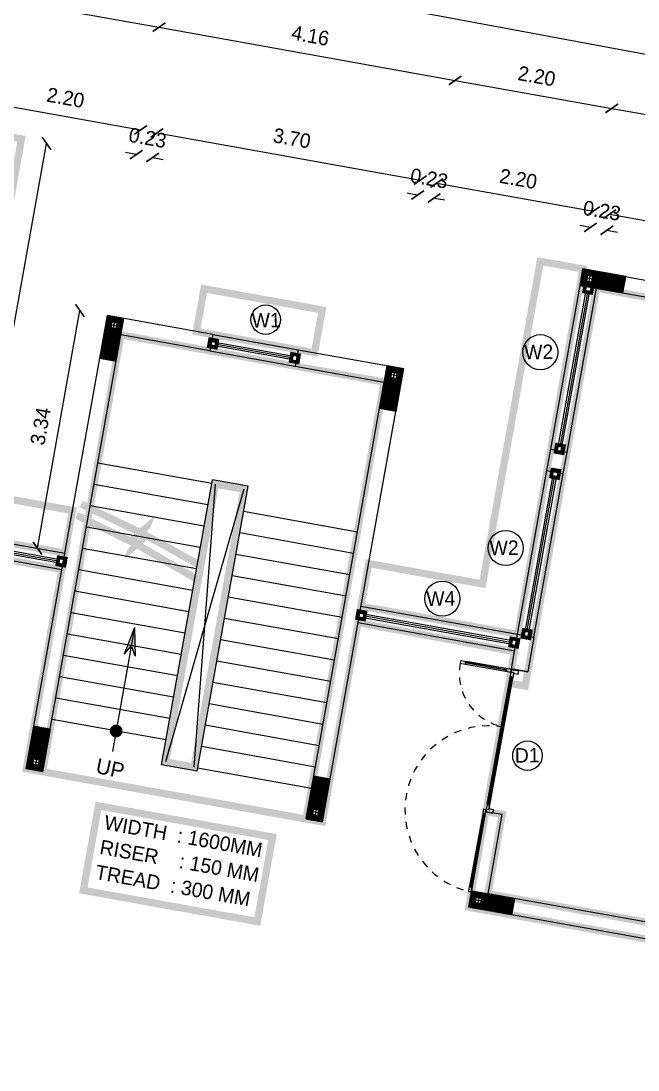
# Model space of a CAD drawing. Header units: metres. Extents: x 6101839 to 6102590, y -6659932 to -6659648.
# Drawn here: x 6102095.96 to 6102104.49, y -6659675.19 to -6659660.7 of the extents above; entities that cross this region are included whole.
import ezdxf

# ---------------------------------------------------------------- set-up
doc = ezdxf.new("R2010")
doc.units = ezdxf.units.M
doc.header["$LTSCALE"] = 500
doc.header["$MEASUREMENT"] = 0
doc.linetypes.add('DASHED2', pattern=[0.375, 0.25, -0.125])
doc.linetypes.add('HIDDEN', pattern=[0.375, 0.25, -0.125])
doc.layers.get('0').update_dxf_attribs({"linetype": 'CONTINUOUS'})
doc.layers.get('Defpoints').update_dxf_attribs({"linetype": 'CONTINUOUS'})
for name, color, linetype in [('above', 250, 'DASHED2'), ('Bldg', 44, 'CONTINUOUS'), ('BLK_1_FLR_0_CARPET_AREA', 10, 'CONTINUOUS'), ('BLK_1_FLR_0_CHAJJA', 6, 'CONTINUOUS'), ('COL', 2, 'CONTINUOUS'), ('DIM', 205, 'CONTINUOUS'), ('DOOR', 252, 'CONTINUOUS'), ('DOORTEXT', 13, 'CONTINUOUS'), ('ED', 30, 'CONTINUOUS'), ('FURN1', 252, 'CONTINUOUS'), ('FURNITURE', 252, 'CONTINUOUS'), ('FURNITURES', 252, 'CONTINUOUS'), ('HATCH', 15, 'CONTINUOUS'), ('norms', 4, 'CONTINUOUS'), ('railing', 14, 'CONTINUOUS'), ('STEPS', 233, 'CONTINUOUS'), ('T E X T', 7, 'CONTINUOUS'), ('TEXT', 4, 'CONTINUOUS'), ('W-SCH', 205, 'CONTINUOUS'), ('wall', 125, 'CONTINUOUS'), ('wall1', 125, 'CONTINUOUS'), ('WIN', 252, 'CONTINUOUS'), ('WINDOWS', 252, 'CONTINUOUS')]:
    doc.layers.add(name, color=color, linetype=linetype)
doc.styles.add('GD', font='GOTHIC.TTF')
doc.styles.add('RM', font='GOTHIC.TTF')
doc.styles.add('USA TEXT', font='GOTHIC.TTF')
doc.dimstyles.new('1-100-ED', dxfattribs={"dimtxt": 0.2, "dimasz": 0.15, "dimexe": 0.18, "dimexo": 0.0625, "dimgap": 0.15, "dimtad": 1, "dimzin": 0, "dimdsep": 46, "dimtxsty": 'USA TEXT', "dimblk": 'ARCHTICK', "dimcen": 0.1, "dimse1": 1, "dimse2": 1, "dimclrd": 256, "dimclrt": 256, "dimadec": 0, "dimazin": 0, "dimtfac": 1, "dimtofl": 0, "dimtmove": 0, "dimatfit": 3, "dimldrblk": 'ARCHTICK', "dimfxl": 0.18, "dimtolj": 1, "dimtzin": 0, "dimarcsym": 0})

# ---------------------------------------------------------------- blocks, each defined once
blk = doc.blocks.new('NEWCOL')
at = {"layer": 'HATCH'}
h = blk.add_hatch(dxfattribs=at)
h.set_pattern_fill('ANSI31', color=256, scale=3, angle=270, style=0)
h.set_pattern_definition([(315, (-629970.926, -258732.088), (6.73519209, 6.73519209), [])])
h.paths.add_polyline_path([(0, 115), (-115, 115), (-115, 0), (-37.5, 0), (-37.5, 37.5), (0, 37.5)])
h.paths.add_polyline_path([(115, 115), (0, 115), (0, 37.5), (37.5, 37.5), (37.5, 0), (115, 0)])
h.paths.add_polyline_path([(115, 0), (37.5, 0), (37.5, -37.5), (0, -37.5), (0, -485), (115, -485)])
h.paths.add_polyline_path([(0, -37.5), (-37.5, -37.5), (-37.5, 0), (-115, 0), (-115, -485), (0, -485)])
at = {"layer": 'COL'}
for p, q in [((-115, 0), (115, 0)), ((0, -485), (0, 115))]:
    blk.add_line(p, q, dxfattribs=at)
for points in [[(-115, -485), (115, -485), (115, 115), (-115, 115)], [(-37.5, -37.5), (37.5, -37.5), (37.5, 37.5), (-37.5, 37.5)]]:
    blk.add_lwpolyline(points, close=True, dxfattribs=at)
blk = doc.blocks.new('_ArchTick')
at = {"color": 0, "linetype": 'ByBlock', "const_width": 0.15}
blk.add_lwpolyline([(-0.5, -0.5), (0.5, 0.5)], dxfattribs=at)
blk = doc.blocks.new('*D707')
at = {"layer": 'Defpoints', "color": 0, "transparency": 16777216}
for p in [(6102097.61, -6659662.202), (6102095.331, -6659662.446), (6102097.018, -6659665.508)]:
    blk.add_point(p, dxfattribs=at)
at = {"layer": 'ED', "lineweight": -2, "transparency": 16777216}
blk.add_line((6102095.444, -6659661.814), (6102097.61, -6659662.202), dxfattribs=at)
at = {"layer": 'ED', "lineweight": -2, "transparency": 16777216, "xscale": 0.15, "yscale": 0.15, "zscale": 0.15}
for p, rotation in [((6102095.444, -6659661.814), 169.8449079145142), ((6102097.61, -6659662.202), 349.8449079145142)]:
    blk.add_blockref('_ArchTick', p, dxfattribs=dict(at, rotation=rotation))
at = {"layer": 'ED', "transparency": 16777216, "insert": (6102096.572, -6659661.757), "char_height": 0.2, "attachment_point": 5, "rotation": 349.8449, "style": 'USA TEXT'}
blk.add_mtext('\\A1;2.20', dxfattribs=at)
blk = doc.blocks.new('*D708')
at = {"layer": 'Defpoints', "color": 0, "transparency": 16777216}
for p in [(6102097.775, -6659662.583), (6102097.018, -6659665.508), (6102097.244, -6659665.548)]:
    blk.add_point(p, dxfattribs=at)
at = {"layer": 'ED', "lineweight": -2, "transparency": 16777216}
for p, q in [((6102097.549, -6659662.543), (6102097.401, -6659662.516)), ((6102097.775, -6659662.583), (6102097.923, -6659662.61))]:
    blk.add_line(p, q, dxfattribs=at)
at = {"layer": 'ED', "lineweight": -2, "transparency": 16777216, "xscale": 0.15, "yscale": 0.15, "zscale": 0.15}
for p, rotation in [((6102097.549, -6659662.543), 349.8449079145142), ((6102097.775, -6659662.583), 169.8449079145142)]:
    blk.add_blockref('_ArchTick', p, dxfattribs=dict(at, rotation=rotation))
at = {"layer": 'ED', "transparency": 16777216, "insert": (6102097.707, -6659662.312), "char_height": 0.2, "attachment_point": 5, "rotation": 349.8449, "style": 'USA TEXT'}
blk.add_mtext('\\A1;0.23', dxfattribs=at)
blk = doc.blocks.new('*D709')
at = {"layer": 'Defpoints', "color": 0, "transparency": 16777216}
for p in [(6102101.478, -6659662.895), (6102097.244, -6659665.548), (6102100.873, -6659666.275)]:
    blk.add_point(p, dxfattribs=at)
at = {"layer": 'ED', "lineweight": -2, "transparency": 16777216}
blk.add_line((6102097.836, -6659662.243), (6102101.478, -6659662.895), dxfattribs=at)
at = {"layer": 'ED', "lineweight": -2, "transparency": 16777216, "xscale": 0.15, "yscale": 0.15, "zscale": 0.15}
for p, rotation in [((6102097.836, -6659662.243), 169.8449079145142), ((6102101.478, -6659662.895), 349.8449079145142)]:
    blk.add_blockref('_ArchTick', p, dxfattribs=dict(at, rotation=rotation))
at = {"layer": 'ED', "transparency": 16777216, "insert": (6102099.702, -6659662.318), "char_height": 0.2, "attachment_point": 5, "rotation": 349.8449, "style": 'USA TEXT'}
blk.add_mtext('\\A1;3.70', dxfattribs=at)
blk = doc.blocks.new('*D710')
at = {"layer": 'Defpoints', "color": 0, "transparency": 16777216}
for p in [(6102101.668, -6659663.143), (6102100.873, -6659666.275), (6102101.099, -6659666.316)]:
    blk.add_point(p, dxfattribs=at)
at = {"layer": 'ED', "lineweight": -2, "transparency": 16777216}
for p, q in [((6102101.441, -6659663.102), (6102101.294, -6659663.076)), ((6102101.668, -6659663.143), (6102101.815, -6659663.169))]:
    blk.add_line(p, q, dxfattribs=at)
at = {"layer": 'ED', "lineweight": -2, "transparency": 16777216, "xscale": 0.15, "yscale": 0.15, "zscale": 0.15}
for p, rotation in [((6102101.441, -6659663.102), 349.8449079145142), ((6102101.668, -6659663.143), 169.8449079145142)]:
    blk.add_blockref('_ArchTick', p, dxfattribs=dict(at, rotation=rotation))
at = {"layer": 'ED', "transparency": 16777216, "insert": (6102101.6, -6659662.872), "char_height": 0.2, "attachment_point": 5, "rotation": 349.8449, "style": 'USA TEXT'}
blk.add_mtext('\\A1;0.23', dxfattribs=at)
blk = doc.blocks.new('*D711')
at = {"layer": 'Defpoints', "color": 0, "transparency": 16777216}
for p in [(6102103.871, -6659663.324), (6102101.099, -6659666.316), (6102103.265, -6659666.703)]:
    blk.add_point(p, dxfattribs=at)
at = {"layer": 'ED', "lineweight": -2, "transparency": 16777216}
blk.add_line((6102101.705, -6659662.936), (6102103.871, -6659663.324), dxfattribs=at)
at = {"layer": 'ED', "lineweight": -2, "transparency": 16777216, "xscale": 0.15, "yscale": 0.15, "zscale": 0.15}
for p, rotation in [((6102101.705, -6659662.936), 169.8449079145142), ((6102103.871, -6659663.324), 349.8449079145142)]:
    blk.add_blockref('_ArchTick', p, dxfattribs=dict(at, rotation=rotation))
at = {"layer": 'ED', "transparency": 16777216, "insert": (6102102.833, -6659662.879), "char_height": 0.2, "attachment_point": 5, "rotation": 349.8449, "style": 'USA TEXT'}
blk.add_mtext('\\A1;2.20', dxfattribs=at)
blk = doc.blocks.new('*D712')
at = {"layer": 'Defpoints', "color": 0, "transparency": 16777216}
for p in [(6102104.057, -6659663.589), (6102103.265, -6659666.703), (6102103.492, -6659666.744)]:
    blk.add_point(p, dxfattribs=at)
at = {"layer": 'ED', "lineweight": -2, "transparency": 16777216}
for p, q in [((6102103.83, -6659663.549), (6102103.683, -6659663.522)), ((6102104.057, -6659663.589), (6102104.204, -6659663.616))]:
    blk.add_line(p, q, dxfattribs=at)
at = {"layer": 'ED', "lineweight": -2, "transparency": 16777216, "xscale": 0.15, "yscale": 0.15, "zscale": 0.15}
for p, rotation in [((6102103.83, -6659663.549), 349.8449079145142), ((6102104.057, -6659663.589), 169.8449079145142)]:
    blk.add_blockref('_ArchTick', p, dxfattribs=dict(at, rotation=rotation))
at = {"layer": 'ED', "transparency": 16777216, "insert": (6102103.988, -6659663.318), "char_height": 0.2, "attachment_point": 5, "rotation": 349.8449, "style": 'USA TEXT'}
blk.add_mtext('\\A1;0.23', dxfattribs=at)
blk = doc.blocks.new('*D713')
at = {"layer": 'Defpoints', "color": 0, "transparency": 16777216}
for p in [(6102113.714, -6659665.087), (6102103.492, -6659666.744), (6102113.164, -6659668.154)]:
    blk.add_point(p, dxfattribs=at)
at = {"layer": 'ED', "lineweight": -2, "transparency": 16777216}
blk.add_line((6102104.097, -6659663.364), (6102113.714, -6659665.087), dxfattribs=at)
at = {"layer": 'ED', "lineweight": -2, "transparency": 16777216, "xscale": 0.15, "yscale": 0.15, "zscale": 0.15}
for p, rotation in [((6102104.097, -6659663.364), 169.8449079145142), ((6102113.714, -6659665.087), 349.8449079145142)]:
    blk.add_blockref('_ArchTick', p, dxfattribs=dict(at, rotation=rotation))
at = {"layer": 'ED', "transparency": 16777216, "insert": (6102108.95, -6659663.974), "char_height": 0.2, "attachment_point": 5, "rotation": 349.8449, "style": 'USA TEXT'}
blk.add_mtext('\\A1;9.77', dxfattribs=at)
blk = doc.blocks.new('*D717')
at = {"layer": 'Defpoints', "color": 0, "transparency": 16777216}
for p in [(6102064.771, -6659657.44), (6102124.182, -6659664.798), (6102123.518, -6659668.369)]:
    blk.add_point(p, dxfattribs=at)
at = {"layer": 'ED', "lineweight": -2, "transparency": 16777216}
blk.add_line((6102065.435, -6659653.869), (6102124.182, -6659664.798), dxfattribs=at)
at = {"layer": 'ED', "lineweight": -2, "transparency": 16777216, "xscale": 0.15, "yscale": 0.15, "zscale": 0.15}
for p, rotation in [((6102065.435, -6659653.869), 169.4613485238483), ((6102124.182, -6659664.798), 349.4613485238483)]:
    blk.add_blockref('_ArchTick', p, dxfattribs=dict(at, rotation=rotation))
at = {"layer": 'ED', "transparency": 16777216, "insert": (6102094.855, -6659659.082), "char_height": 0.2, "attachment_point": 5, "rotation": 349.4613, "style": 'USA TEXT'}
blk.add_mtext('\\A1;59.76', dxfattribs=at)
blk = doc.blocks.new('*D724')
at = {"layer": 'Defpoints', "color": 0, "transparency": 16777216}
for p in [(6102096.771, -6659664.699), (6102097.151, -6659664.767), (6102096.563, -6659668.05)]:
    blk.add_point(p, dxfattribs=at)
at = {"layer": 'ED', "lineweight": -2, "transparency": 16777216}
blk.add_line((6102096.183, -6659667.982), (6102096.771, -6659664.699), dxfattribs=at)
at = {"layer": 'ED', "lineweight": -2, "transparency": 16777216, "xscale": 0.15, "yscale": 0.15, "zscale": 0.15}
for p, rotation in [((6102096.771, -6659664.699), 79.8449122687464), ((6102096.183, -6659667.982), 259.8449122687464)]:
    blk.add_blockref('_ArchTick', p, dxfattribs=dict(at, rotation=rotation))
at = {"layer": 'ED', "transparency": 16777216, "insert": (6102096.226, -6659666.296), "char_height": 0.2, "attachment_point": 5, "rotation": 79.8449, "style": 'USA TEXT'}
blk.add_mtext('\\A1;3.34', dxfattribs=at)
blk = doc.blocks.new('*D725')
at = {"layer": 'Defpoints', "color": 0, "transparency": 16777216}
for p in [(6102095.372, -6659662.22), (6102096.309, -6659662.388), (6102094.397, -6659667.663)]:
    blk.add_point(p, dxfattribs=at)
at = {"layer": 'ED', "lineweight": -2, "transparency": 16777216}
blk.add_line((6102095.334, -6659667.83), (6102096.309, -6659662.388), dxfattribs=at)
at = {"layer": 'ED', "lineweight": -2, "transparency": 16777216, "xscale": 0.15, "yscale": 0.15, "zscale": 0.15}
for p, rotation in [((6102096.309, -6659662.388), 79.84069758212509), ((6102095.334, -6659667.83), 259.8406975821251)]:
    blk.add_blockref('_ArchTick', p, dxfattribs=dict(at, rotation=rotation))
at = {"layer": 'ED', "transparency": 16777216, "insert": (6102095.57, -6659665.064), "char_height": 0.2, "attachment_point": 5, "rotation": 79.8407, "style": 'USA TEXT'}
blk.add_mtext('\\A1;5.53', dxfattribs=at)
blk = doc.blocks.new('A$C62665808')
at = {"layer": 'FURNITURES', "color": 233}
for p, q in [((512, 100), (437, 100)), ((450, 62), (512, 62)), ((500, 78), (500, 84)), ((512, 84), (500, 84)), ((512, 78), (500, 78)), ((512, 84), (512, 100)), ((512, 62), (512, 78)), ((2288, 84), (2288, 100)), ((2288, 100), (2363, 100)), ((2288, 84), (2300, 84)), ((2288, 62), (2288, 78)), ((2288, 78), (2300, 78)), ((2350, 62), (2288, 62)), ((2300, 78), (2300, 84))]:
    blk.add_line(p, q, dxfattribs=at)
at = {"layer": 'FURNITURES', "color": 250}
for p, q in [((512, 100), (2288, 100)), ((512, 84), (2300, 84)), ((512, 78), (2300, 78)), ((512, 62), (2288, 62))]:
    blk.add_line(p, q, dxfattribs=at)
at = {"layer": 'FURNITURES', "color": 250, "linetype": 'HIDDEN', "ltscale": 0.5}
for centre, radius, start, end in [((437, 62), 1163, 359.9985, 178.1522), ((2350, 62), 750, 89.1025, 179.9987)]:
    blk.add_arc(centre, radius, start, end, dxfattribs=at)
at = {"layer": 'wall', "color": 7}
for p, q in [((2362, 812), (2362, 737)), ((2399, 812), (2362, 812)), ((2377, 737), (2362, 737)), ((2362, 737), (2363, 175)), ((2378, 175), (2377, 750)), ((2384, 750), (2377, 750)), ((2377, 737), (2377, 750)), ((2384, 175), (2384, 750)), ((2384, 737), (2384, 750)), ((2399, 737), (2384, 737)), ((2399, 812), (2399, 737)), ((2400, 175), (2399, 737)), ((2378, 175), (2363, 175)), ((2363, 175), (2363, 100)), ((2378, 175), (2378, 162)), ((2384, 162), (2378, 162)), ((2400, 175), (2384, 175)), ((2384, 175), (2384, 162)), ((2400, 100), (2400, 175)), ((-725, 137), (-650, 137)), ((-725, 137), (-725, 100)), ((-725, 100), (-650, 100)), ((363, 122), (-662, 122)), ((-662, 122), (-662, 116)), ((-650, 122), (-662, 122)), ((363, 116), (-662, 116)), ((-650, 116), (-662, 116)), ((-650, 137), (-650, 122)), ((363, 137), (-650, 137)), ((-650, 116), (-650, 100)), ((-650, 100), (363, 100)), ((437, 137), (363, 137)), ((363, 137), (363, 122)), ((363, 122), (375, 122)), ((363, 116), (363, 100)), ((363, 116), (375, 116)), ((363, 100), (437, 100)), ((375, 122), (375, 116)), ((437, 137), (437, 100)), ((437, 62), (437, 100)), ((437, 62), (450, 62)), ((2363, 62), (2350, 62)), ((2363, 62), (2363, 100)), ((2400, 100), (2363, 100))]:
    blk.add_line(p, q, dxfattribs=at)
for points in [[(437, 100), (400, 100), (400, 0), (450, 0), (450, 62)], [(2363, 100), (2400, 100), (2400, 0), (2350, 0), (2350, 62)]]:
    blk.add_lwpolyline(points, dxfattribs=at)
blk = doc.blocks.new('*D1261')
at = {"layer": 'Defpoints', "color": 0, "transparency": 16777216}
for p in [(6102097.864, -6659660.783), (6102095.372, -6659662.22), (6102097.151, -6659664.767)]:
    blk.add_point(p, dxfattribs=at)
at = {"layer": 'ED', "lineweight": -2, "transparency": 16777216}
blk.add_line((6102095.699, -6659660.395), (6102097.864, -6659660.783), dxfattribs=at)
at = {"layer": 'ED', "lineweight": -2, "transparency": 16777216, "xscale": 0.15, "yscale": 0.15, "zscale": 0.15}
for p, rotation in [((6102095.699, -6659660.395), 169.8449079145141), ((6102097.864, -6659660.783), 349.8449079145141)]:
    blk.add_blockref('_ArchTick', p, dxfattribs=dict(at, rotation=rotation))
at = {"layer": 'ED', "transparency": 16777216, "insert": (6102096.827, -6659660.338), "char_height": 0.2, "attachment_point": 5, "rotation": 349.8449, "style": 'USA TEXT'}
blk.add_mtext('\\A1;2.20', dxfattribs=at)
blk = doc.blocks.new('*D1262')
at = {"layer": 'Defpoints', "color": 0, "transparency": 16777216}
for p in [(6102101.959, -6659661.517), (6102097.151, -6659664.767), (6102101.245, -6659665.5)]:
    blk.add_point(p, dxfattribs=at)
at = {"layer": 'ED', "lineweight": -2, "transparency": 16777216}
blk.add_line((6102097.864, -6659660.783), (6102101.959, -6659661.517), dxfattribs=at)
at = {"layer": 'ED', "lineweight": -2, "transparency": 16777216, "xscale": 0.15, "yscale": 0.15, "zscale": 0.15}
for p, rotation in [((6102097.864, -6659660.783), 169.8449079145141), ((6102101.959, -6659661.517), 349.8449079145141)]:
    blk.add_blockref('_ArchTick', p, dxfattribs=dict(at, rotation=rotation))
at = {"layer": 'ED', "transparency": 16777216, "insert": (6102099.957, -6659660.899), "char_height": 0.2, "attachment_point": 5, "rotation": 349.8449, "style": 'USA TEXT'}
blk.add_mtext('\\A1;4.16', dxfattribs=at)
blk = doc.blocks.new('*D1263')
at = {"layer": 'Defpoints', "color": 0, "transparency": 16777216}
for p in [(6102104.125, -6659661.904), (6102103.727, -6659664.123), (6102101.245, -6659665.5)]:
    blk.add_point(p, dxfattribs=at)
at = {"layer": 'ED', "lineweight": -2, "transparency": 16777216}
blk.add_line((6102101.959, -6659661.517), (6102104.125, -6659661.904), dxfattribs=at)
at = {"layer": 'ED', "lineweight": -2, "transparency": 16777216, "xscale": 0.15, "yscale": 0.15, "zscale": 0.15}
for p, rotation in [((6102101.959, -6659661.517), 169.8449079145141), ((6102104.125, -6659661.904), 349.8449079145141)]:
    blk.add_blockref('_ArchTick', p, dxfattribs=dict(at, rotation=rotation))
at = {"layer": 'ED', "transparency": 16777216, "insert": (6102103.087, -6659661.459), "char_height": 0.2, "attachment_point": 5, "rotation": 349.8449, "style": 'USA TEXT'}
blk.add_mtext('\\A1;2.20', dxfattribs=at)
blk = doc.blocks.new('*D1264')
at = {"layer": 'Defpoints', "color": 0, "transparency": 16777216}
for p in [(6102103.727, -6659664.123), (6102124.038, -6659665.471), (6102123.64, -6659667.69)]:
    blk.add_point(p, dxfattribs=at)
at = {"layer": 'ED', "lineweight": -2, "transparency": 16777216}
blk.add_line((6102104.125, -6659661.904), (6102124.038, -6659665.471), dxfattribs=at)
at = {"layer": 'ED', "lineweight": -2, "transparency": 16777216, "xscale": 0.15, "yscale": 0.15, "zscale": 0.15}
for p, rotation in [((6102104.125, -6659661.904), 169.8449079145141), ((6102124.038, -6659665.471), 349.8449079145141)]:
    blk.add_blockref('_ArchTick', p, dxfattribs=dict(at, rotation=rotation))
at = {"layer": 'ED', "transparency": 16777216, "insert": (6102114.126, -6659663.437), "char_height": 0.2, "attachment_point": 5, "rotation": 349.8449, "style": 'USA TEXT'}
blk.add_mtext('\\A1;20.23', dxfattribs=at)

msp = doc.modelspace()

# ---------------------------------------------------------------- hatches: boundary and pattern name
at = {"layer": 'DIM'}
h = msp.add_hatch(color=256, dxfattribs=at)
h.paths.add_polyline_path([(6102097.5321, -6659669.36594), (6102097.4919, -6659669.35869), (6102097.53403, -6659669.47159)])
h.paths.add_polyline_path([(6102097.52734, -6659669.1054), (6102097.52233, -6659669.1045), (6102097.48151, -6659669.33085), (6102097.4919, -6659669.35869), (6102097.5321, -6659669.36594)])
h.paths.add_polyline_path([(6102097.52233, -6659669.1045), (6102097.51732, -6659669.10359), (6102097.42185, -6659669.34605), (6102097.46205, -6659669.3533), (6102097.48151, -6659669.33085)])
h.paths.add_polyline_path([(6102097.51732, -6659669.10359), (6102097.52233, -6659669.1045), (6102097.52687, -6659669.07935)])
h.paths.add_polyline_path([(6102097.52687, -6659669.07935), (6102097.52233, -6659669.1045), (6102097.52734, -6659669.1054)])
h.paths.add_polyline_path([(6102097.38313, -6659669.44438), (6102097.46205, -6659669.3533), (6102097.42185, -6659669.34605)])

# ---------------------------------------------------------------- linework, layer by layer
at = {"layer": 'above', "const_width": 0.1}
for points in [[(6102095.37182, -6659662.22008), (6102095.96227, -6659662.32586), (6102095.09311, -6659667.17794), (6102096.66802, -6659667.46004)], [(6102103.72722, -6659664.12306), (6102103.13677, -6659664.01731), (6102102.33825, -6659668.47569), (6102100.76334, -6659668.19359)], [(6102098.38104, -6659664.98747), (6102098.48683, -6659664.39687), (6102100.12084, -6659664.68955), (6102100.01505, -6659665.28005)]]:
    msp.add_lwpolyline(points, dxfattribs=at)
at = {"layer": 'Bldg', "linetype": 'ByBlock'}
for p, q in [((6102097.89761, -6659670.97599), (6102098.60286, -6659667.03866)), ((6102099.09503, -6659667.12682), (6102098.60286, -6659667.03866)), ((6102098.38977, -6659671.06415), (6102099.09503, -6659667.12682)), ((6102098.38977, -6659671.06415), (6102097.89761, -6659670.97599))]:
    msp.add_line(p, q, dxfattribs=at)
at = {"layer": 'Bldg', "const_width": 0.1}
msp.add_lwpolyline([(6102098.64326, -6659667.09669), (6102099.037, -6659667.16722), (6102098.34937, -6659671.00612), (6102097.95564, -6659670.93559)], close=True, dxfattribs=at)
at = {"layer": 'BLK_1_FLR_0_CARPET_AREA', "color": 15, "linetype": 'Continuous', "const_width": 0.1}
msp.add_lwpolyline([(6102102.41436, -6659672.75691), (6102108.32035, -6659673.81479), (6102108.67297, -6659671.84612), (6102108.44658, -6659671.80557), (6102108.48713, -6659671.57917), (6102112.42448, -6659672.28442), (6102113.52998, -6659666.1125), (6102103.91288, -6659664.39042), (6102102.92803, -6659669.88752), (6102102.70163, -6659669.84697), (6102102.38455, -6659671.61883), (6102102.61095, -6659671.65938)], close=True, dxfattribs=at)
msp.add_lwpolyline([(6102094.35636, -6659667.88869), (6102096.52204, -6659668.27646), (6102096.02866, -6659671.03087), (6102096.25505, -6659671.07142), (6102097.3371, -6659665.0341), (6102100.97851, -6659665.68634), (6102099.89709, -6659671.72378), (6102100.1235, -6659671.76434), (6102100.61683, -6659669.01006), (6102102.78032, -6659669.4109), (6102102.14742, -6659672.94276), (6102108.27981, -6659674.04119), (6102108.6583, -6659671.84349), (6102110.44479, -6659672.16349), (6102110.05161, -6659674.35855), (6102114.1563, -6659675.09378), (6102114.54948, -6659672.89871), (6102116.32128, -6659673.21608), (6102115.9281, -6659675.41114), (6102122.4815, -6659676.58498), (6102122.4815, -6659676.13864), (6102122.4815, -6659674.13862), (6102125.8457, -6659674.15071)], dxfattribs=at)
at = {"layer": 'BLK_1_FLR_0_CHAJJA', "linetype": 'Continuous', "const_width": 0.1}
for points in [[(6102096.66826, -6659667.46008), (6102095.09311, -6659667.17794), (6102095.96227, -6659662.32586), (6102095.372, -6659662.22008), (6102094.39753, -6659667.6624), (6102096.56255, -6659668.0502)], [(6102100.76308, -6659668.19355), (6102102.33825, -6659668.47567), (6102103.13673, -6659664.01731), (6102103.72723, -6659664.12305), (6102102.82295, -6659669.17154), (6102100.65762, -6659668.78369)], [(6102098.38106, -6659664.98738), (6102098.48683, -6659664.39687), (6102100.12084, -6659664.68955), (6102100.01505, -6659665.28005)]]:
    msp.add_lwpolyline(points, close=True, dxfattribs=at)
at = {"layer": 'DIM', "const_width": 0.1}
msp.add_lwpolyline([(6102097.23322, -6659670.50135, 1), (6102097.30867, -6659670.51496, 1)], format="xyb", close=True, dxfattribs=at)
at = {"layer": 'DOOR', "linetype": 'ByBlock'}
for p, q in [((6102097.52684, -6659669.07934), (6102097.2201, -6659670.79185)), ((6102097.52684, -6659669.07934), (6102097.38311, -6659669.44437)), ((6102097.52684, -6659669.07934), (6102097.53401, -6659669.47159)), ((6102097.38311, -6659669.44437), (6102097.48149, -6659669.33084)), ((6102097.53401, -6659669.47159), (6102097.48149, -6659669.33084))]:
    msp.add_line(p, q, dxfattribs=at)
at = {"layer": 'FURN1', "const_width": 0.1}
for points in [[(6102103.78201, -6659664.36728), (6102103.77319, -6659664.4165), (6102103.82241, -6659664.42531), (6102103.83122, -6659664.37609)], [(6102103.78211, -6659664.36666), (6102103.7733, -6659664.41588), (6102103.82252, -6659664.42469), (6102103.83133, -6659664.37548)], [(6102098.59033, -6659665.12357), (6102098.63954, -6659665.13238), (6102098.63073, -6659665.1816), (6102098.58151, -6659665.17279)], [(6102098.59094, -6659665.12368), (6102098.64016, -6659665.13249), (6102098.63135, -6659665.18171), (6102098.58213, -6659665.1729)], [(6102099.77093, -6659665.33497), (6102099.72171, -6659665.32615), (6102099.7129, -6659665.37537), (6102099.76211, -6659665.38418)], [(6102099.77154, -6659665.33507), (6102099.72232, -6659665.32626), (6102099.71351, -6659665.37548), (6102099.76273, -6659665.38429)], [(6102103.37679, -6659666.63037), (6102103.3856, -6659666.58116), (6102103.43482, -6659666.58997), (6102103.426, -6659666.63919)], [(6102103.3769, -6659666.62976), (6102103.38571, -6659666.58054), (6102103.43493, -6659666.58935), (6102103.42612, -6659666.63857)], [(6102103.3241, -6659666.92495), (6102103.31529, -6659666.97417), (6102103.3645, -6659666.98298), (6102103.37332, -6659666.93376)], [(6102103.32421, -6659666.92433), (6102103.31539, -6659666.97355), (6102103.36461, -6659666.98236), (6102103.37342, -6659666.93315)], [(6102096.54485, -6659668.14549), (6102096.49564, -6659668.13668), (6102096.48682, -6659668.1859), (6102096.53604, -6659668.19471)], [(6102096.54547, -6659668.1456), (6102096.49625, -6659668.13679), (6102096.48744, -6659668.18601), (6102096.53666, -6659668.19482)], [(6102100.64014, -6659668.87918), (6102100.68936, -6659668.888), (6102100.68054, -6659668.93721), (6102100.63133, -6659668.9284)], [(6102100.64075, -6659668.8793), (6102100.68997, -6659668.88811), (6102100.68116, -6659668.93733), (6102100.63194, -6659668.92851)], [(6102102.9187, -6659669.1887), (6102102.92751, -6659669.13949), (6102102.97673, -6659669.1483), (6102102.96791, -6659669.19752)], [(6102102.91881, -6659669.18809), (6102102.92762, -6659669.13887), (6102102.97684, -6659669.14768), (6102102.96803, -6659669.1969)], [(6102102.80532, -6659669.26686), (6102102.7561, -6659669.25805), (6102102.74729, -6659669.30727), (6102102.79651, -6659669.31608)], [(6102102.80594, -6659669.26697), (6102102.75672, -6659669.25816), (6102102.74791, -6659669.30738), (6102102.79712, -6659669.31619)]]:
    msp.add_lwpolyline(points, close=True, dxfattribs=at)
at = {"layer": 'FURNITURE', "linetype": 'ByBlock', "ltscale": 0.2}
for p, q in [((6102103.3769, -6659666.62976), (6102103.7733, -6659664.41588)), ((6102103.42612, -6659666.63857), (6102103.82241, -6659664.42531)), ((6102098.58213, -6659665.1729), (6102099.7129, -6659665.37537)), ((6102098.59094, -6659665.12368), (6102099.72232, -6659665.32626)), ((6102102.91881, -6659669.18809), (6102103.31539, -6659666.97355)), ((6102102.96803, -6659669.1969), (6102103.36451, -6659666.98298)), ((6102094.37147, -6659667.80714), (6102096.48682, -6659668.1859)), ((6102094.38029, -6659667.75793), (6102096.49625, -6659668.13679)), ((6102100.63194, -6659668.92851), (6102102.74729, -6659669.30727)), ((6102100.64075, -6659668.8793), (6102102.75672, -6659669.25816))]:
    msp.add_line(p, q, dxfattribs=at)
at = {"layer": 'FURNITURE', "color": 4, "linetype": 'ByBlock', "ltscale": 0.2}
for p, q in [((6102103.41032, -6659666.58495), (6102103.79791, -6659664.42029)), ((6102098.63575, -6659665.1571), (6102099.71792, -6659665.35087)), ((6102102.95223, -6659669.14328), (6102103.34001, -6659666.97796)), ((6102094.4251, -6659667.79135), (6102096.49184, -6659668.1614)), ((6102100.68557, -6659668.91272), (6102102.75231, -6659669.28277))]:
    msp.add_line(p, q, dxfattribs=at)
at = {"layer": 'norms', "const_width": 0.1}
msp.add_lwpolyline([(6102096.25505, -6659671.07142), (6102097.3371, -6659665.0341), (6102100.97854, -6659665.68634), (6102099.89709, -6659671.72378)], close=True, dxfattribs=at)
at = {"layer": 'railing', "linetype": 'ByBlock'}
for p, q in [((6102098.59416, -6659667.08789), (6102097.01984, -6659666.80586)), ((6102098.54126, -6659667.38319), (6102096.96694, -6659667.10116)), ((6102098.34937, -6659671.00612), (6102098.64326, -6659667.09669)), ((6102099.037, -6659667.16722), (6102097.95564, -6659670.93559)), ((6102098.48836, -6659667.67849), (6102096.91404, -6659667.39646)), ((6102099.03333, -6659667.47135), (6102100.60886, -6659667.75359)), ((6102098.43546, -6659667.97379), (6102096.86114, -6659667.69176)), ((6102098.43546, -6659667.97379), (6102096.86114, -6659667.69176)), ((6102098.98043, -6659667.76665), (6102100.55597, -6659668.04889)), ((6102098.38255, -6659668.26909), (6102096.80824, -6659667.98706)), ((6102098.92754, -6659668.06195), (6102100.50308, -6659668.34419)), ((6102098.32965, -6659668.56439), (6102096.75533, -6659668.28236)), ((6102098.87464, -6659668.35725), (6102100.45018, -6659668.63949)), ((6102098.27675, -6659668.85969), (6102096.70243, -6659668.57765)), ((6102098.82175, -6659668.65255), (6102100.39729, -6659668.93479)), ((6102098.22385, -6659669.15499), (6102096.64953, -6659668.87295)), ((6102098.76886, -6659668.94785), (6102100.34439, -6659669.23009)), ((6102098.17094, -6659669.45028), (6102096.59663, -6659669.16825)), ((6102098.71596, -6659669.24315), (6102100.2915, -6659669.52539)), ((6102098.11804, -6659669.74558), (6102096.54372, -6659669.46355)), ((6102098.66307, -6659669.53845), (6102100.23861, -6659669.82069)), ((6102098.06514, -6659670.04088), (6102096.49083, -6659669.75885)), ((6102098.61017, -6659669.83375), (6102100.18571, -6659670.11599)), ((6102098.01224, -6659670.33618), (6102096.43792, -6659670.05415)), ((6102098.55726, -6659670.12904), (6102100.1328, -6659670.41129)), ((6102097.95934, -6659670.63148), (6102096.38502, -6659670.34945)), ((6102098.50437, -6659670.42434), (6102100.0799, -6659670.70659)), ((6102098.45147, -6659670.71964), (6102100.02701, -6659671.00189)), ((6102098.39858, -6659671.01494), (6102099.97412, -6659671.29719))]:
    msp.add_line(p, q, dxfattribs=at)
at = {"layer": 'STEPS', "color": 251, "const_width": 0.1}
for points in [[(6102098.44733, -6659668.22724), (6102097.69426, -6659667.80947), (6102097.62789, -6659667.86198), (6102097.69011, -6659667.6974), (6102097.60952, -6659667.76804), (6102096.78842, -6659667.37327)], [(6102098.38898, -6659668.41218), (6102097.559, -6659667.92924), (6102097.49263, -6659667.98176), (6102097.55485, -6659667.81718), (6102097.47426, -6659667.88781), (6102096.72702, -6659667.52855)]]:
    msp.add_lwpolyline(points, dxfattribs=at)
at = {"layer": 'W-SCH'}
for centre, radius in [((6102099.33917, -6659664.82337), 0.20375), ((6102103.13561, -6659665.27309), 0.24242), ((6102102.65736, -6659667.97999), 0.24242), ((6102101.78193, -6659668.67994), 0.24242), ((6102102.95902, -6659670.84917), 0.20375)]:
    msp.add_circle(centre, radius, dxfattribs=at)
at = {"layer": 'wall1', "linetype": 'ByBlock'}
for p, q in [((6102103.68664, -6659664.34957), (6102103.72718, -6659664.12316)), ((6102103.72719, -6659664.12312), (6102105.31688, -6659664.40791)), ((6102103.68664, -6659664.34957), (6102103.91304, -6659664.39011)), ((6102103.91303, -6659664.39007), (6102105.27633, -6659664.63426)), ((6102103.91304, -6659664.39011), (6102103.91305, -6659664.39007)), ((6102096.02866, -6659671.03087), (6102097.15063, -6659664.76704)), ((6102098.60744, -6659665.02798), (6102097.15063, -6659664.76704)), ((6102096.25505, -6659671.07142), (6102097.33647, -6659665.03398)), ((6102098.56688, -6659665.25451), (6102097.33647, -6659665.03398)), ((6102098.60744, -6659665.02803), (6102098.56688, -6659665.25449)), ((6102099.78864, -6659665.2396), (6102099.7481, -6659665.466)), ((6102099.78867, -6659665.23955), (6102101.24549, -6659665.50049)), ((6102099.74808, -6659665.46607), (6102100.97854, -6659665.68634)), ((6102100.12349, -6659671.76433), (6102101.24546, -6659665.5005)), ((6102099.89709, -6659671.72378), (6102100.97851, -6659665.68634)), ((6102103.22873, -6659666.90724), (6102103.28131, -6659666.61328)), ((6102103.28124, -6659666.61326), (6102103.50771, -6659666.65382)), ((6102103.45513, -6659666.94778), (6102103.50771, -6659666.65382)), ((6102103.22873, -6659666.90724), (6102103.45513, -6659666.94778)), ((6102102.73749, -6659669.65021), (6102102.82315, -6659669.1716)), ((6102102.82315, -6659669.1716), (6102103.04962, -6659669.21215)), ((6102103.04962, -6659669.21215), (6102102.96389, -6659669.69077)), ((6102102.73719, -6659669.65016), (6102102.96359, -6659669.69071)), ((6102102.96389, -6659669.69077), (6102102.73749, -6659669.65021)), ((6102096.25505, -6659671.07142), (6102096.02866, -6659671.03087)), ((6102100.12349, -6659671.76433), (6102099.89709, -6659671.72378)), ((6102102.14742, -6659672.94276), (6102102.38316, -6659671.62681)), ((6102102.61081, -6659671.66033), (6102102.38316, -6659671.62681)), ((6102102.41437, -6659672.75691), (6102102.61081, -6659671.66033)), ((6102108.32036, -6659673.81479), (6102102.41437, -6659672.75691)), ((6102108.27981, -6659674.04119), (6102102.14742, -6659672.94276))]:
    msp.add_line(p, q, dxfattribs=at)
at = {"layer": 'WIN', "const_width": 0.1}
msp.add_lwpolyline([(6102096.81757, -6659672.70995), (6102099.22417, -6659673.14102), (6102099.43337, -6659671.97311), (6102097.02676, -6659671.54204)], close=True, dxfattribs=at)
at = {"layer": 'WINDOWS', "linetype": 'ByBlock'}
for p, q in [((6102103.28124, -6659666.61326), (6102103.68657, -6659664.34956)), ((6102103.50764, -6659666.65381), (6102103.91297, -6659664.3901)), ((6102098.60744, -6659665.02803), (6102099.78865, -6659665.23953)), ((6102098.5669, -6659665.25442), (6102099.74811, -6659665.46593)), ((6102102.82315, -6659669.1716), (6102103.22867, -6659666.90722)), ((6102103.04955, -6659669.21214), (6102103.45506, -6659666.94777)), ((6102094.39678, -6659667.66227), (6102096.56258, -6659668.05006)), ((6102094.35624, -6659667.88867), (6102096.52204, -6659668.27646)), ((6102100.65725, -6659668.78364), (6102102.82304, -6659669.17143)), ((6102100.61671, -6659669.01004), (6102102.7825, -6659669.39783))]:
    msp.add_line(p, q, dxfattribs=at)

# ---------------------------------------------------------------- block references
at = {"layer": 'COL', "yscale": 0.001, "zscale": 0.001}
for p, xscale, rotation in [((6102103.82011, -6659664.25663), 0.001, 79.84491225092451), ((6102097.24356, -6659664.90051), 0.001, 349.8449122504533), ((6102101.112, -6659665.59342), -0.001, 349.8449122504533), ((6102096.16214, -6659670.93795), -0.001, 169.8449122504534), ((6102100.03058, -6659671.63086), 0.001, 169.8449122504533), ((6102102.2809, -6659672.84983), -0.001, 79.84491225092455)]:
    msp.add_blockref('NEWCOL', p, dxfattribs=dict(at, xscale=xscale, rotation=rotation))
at = {"layer": 'wall1', "xscale": 0.001, "yscale": 0.001, "zscale": 0.001, "rotation": 79.76474555897295}
msp.add_blockref('A$C62665808', (6102102.4104, -6659672.03819), dxfattribs=at)

# ---------------------------------------------------------------- texts
at = {"layer": 'DOORTEXT', "color": 3, "style": 'RM'}
for s, p in [('W1', (6102099.14726, -6659664.93405)), ('W2', (6102102.91581, -6659665.37262)), ('W2', (6102102.43756, -6659668.07952)), ('W4', (6102101.56213, -6659668.77947)), ('D1', (6102102.78606, -6659670.94554))]:
    msp.add_text(s, height=0.2, rotation=0.815488, dxfattribs=at).set_placement(p)
at = {"layer": 'T E X T', "style": 'GD'}
for s, p in [('WIDTH  : 1600MM', (6102097.09369, -6659671.8651)), ('RISER    : 150 MM', (6102097.03286, -6659672.2047)), ('TREAD  : 300 MM', (6102096.97089, -6659672.55069))]:
    msp.add_text(s, height=0.2, rotation=349.844908, dxfattribs=at).set_placement(p)
at = {"layer": 'TEXT', "style": 'RM'}
msp.add_text('UP', height=0.21, rotation=348.06554, dxfattribs=at).set_placement((6102096.9779, -6659671.08558))

# ---------------------------------------------------------------- dimensions: what is measured, and where the dimension line sits
at = {"layer": 'ED'}
for p1, p2, distance, picture, middle in [((6102064.7705, -6659657.43979), (6102123.51762, -6659668.36892), 3.63244, '*D717', (6102094.85507, -6659659.08246)), ((6102094.39674, -6659667.66253), (6102095.37199, -6659662.22011), -0.95179, '*D725', (6102095.57019, -6659665.06422)), ((6102096.56258, -6659668.05006), (6102097.15063, -6659664.76704), 0.38521, '*D724', (6102096.22639, -6659666.29567))]:
    dim = msp.add_aligned_dim(p1=p1, p2=p2, distance=distance, dimstyle='1-100-ED', dxfattribs=at)
    dim.commit()
    dim.dimension.update_dxf_attribs({"geometry": picture, "text_midpoint": middle})
for base, p1, p2, angle, picture, middle in [((6102097.86424, -6659660.78308), (6102095.37199, -6659662.22011), (6102097.15064, -6659664.76704), 169.844908, '*D1261', (6102096.82652, -6659660.33811)), ((6102101.95909, -6659661.51654), (6102097.15064, -6659664.76704), (6102101.24549, -6659665.50049), 169.844908, '*D1262', (6102099.95663, -6659660.89878)), ((6102104.1246, -6659661.90443), (6102101.24549, -6659665.50049), (6102103.72718, -6659664.12316), 169.844908, '*D1263', (6102103.08681, -6659661.45945)), ((6102097.61002, -6659662.20232), (6102095.33127, -6659662.44648), (6102097.01796, -6659665.50774), 349.844908, '*D707', (6102096.57222, -6659661.75734)), ((6102124.03767, -6659665.47124), (6102103.72718, -6659664.12316), (6102123.64026, -6659667.6899), 169.844908, '*D1264', (6102114.1261, -6659663.4368)), ((6102101.47845, -6659662.89524), (6102097.24435, -6659665.54829), (6102100.87299, -6659666.27547), 349.844908, '*D709', (6102099.7024, -6659662.31802)), ((6102103.87056, -6659663.32371), (6102101.09938, -6659666.31602), (6102103.2652, -6659666.70336), 349.844908, '*D711', (6102102.83267, -6659662.87871)), ((6102113.71373, -6659665.08681), (6102103.49161, -6659666.74385), (6102113.16438, -6659668.15376), 349.844908, '*D713', (6102108.95031, -6659663.9745))]:
    dim = msp.add_linear_dim(base=base, p1=p1, p2=p2, angle=angle, dimstyle='1-100-ED', dxfattribs=at)
    dim.commit()
    dim.dimension.update_dxf_attribs({"geometry": picture, "text_midpoint": middle})
for base, p1, p2, picture, middle in [((6102097.77547, -6659662.58314), (6102097.01796, -6659665.50774), (6102097.24435, -6659665.54829), '*D708', (6102097.66227, -6659662.56286)), ((6102101.66774, -6659663.14297), (6102100.87299, -6659666.27547), (6102101.09938, -6659666.31602), '*D710', (6102101.55454, -6659663.1227)), ((6102104.05664, -6659663.58933), (6102103.2652, -6659666.70336), (6102103.49161, -6659666.74385), '*D712', (6102103.94344, -6659663.56905))]:
    dim = msp.add_linear_dim(base=base, p1=p1, p2=p2, angle=349.844908, dimstyle='1-100-ED', dxfattribs=at)
    dim.commit()
    dim.dimension.update_dxf_attribs({"geometry": picture, "text_midpoint": middle, "dimtype": 160})

doc.saveas('drawing.dxf')
